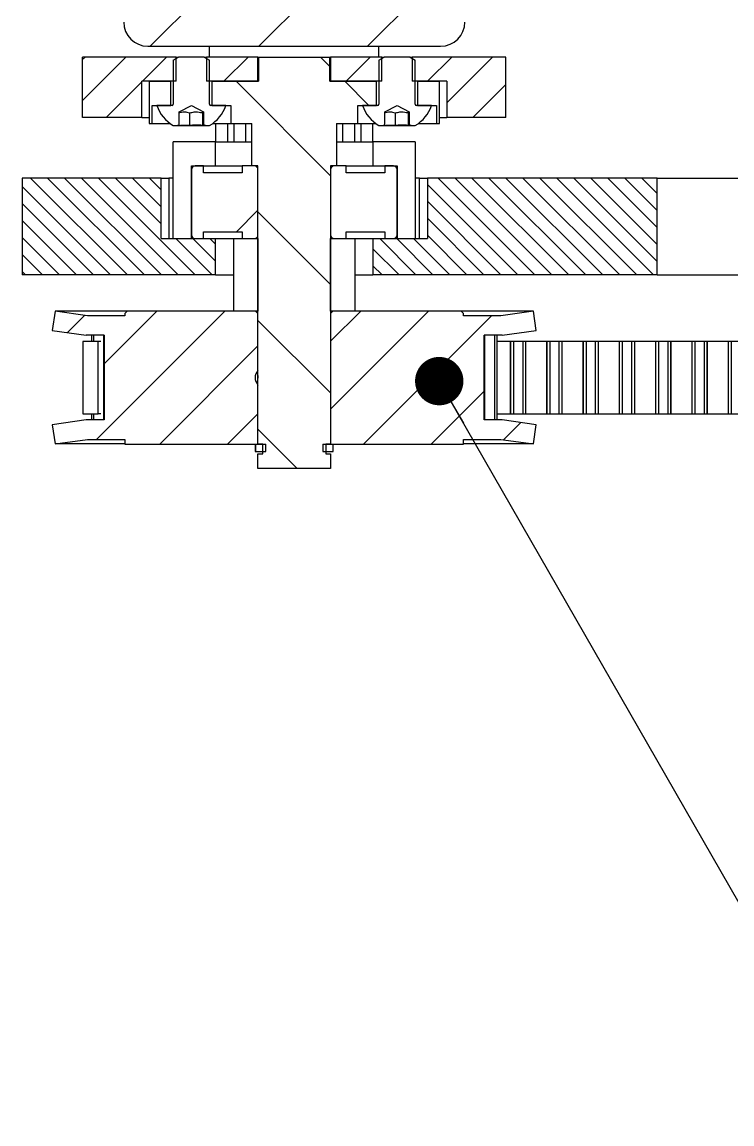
# Model space of a CAD drawing. Header units: millimetres. Extents: x 13 to 7248, y -1201 to 1478.
# Drawn here: x 714.7 to 773.4, y 456.6 to 547.7 of the extents above; entities that cross this region are included whole.
import ezdxf

# ---------------------------------------------------------------- set-up
doc = ezdxf.new("R2010")
doc.units = ezdxf.units.MM
doc.header["$LTSCALE"] = 5
doc.linetypes.add('SLD-实线', pattern=[0])
doc.layers.get('0').update_dxf_attribs({"lineweight": 30})
doc.layers.add('剖面层', color=2, linetype='Continuous', lineweight=15)
doc.layers.add('标注线', color=4, linetype='SLD-实线')
doc.styles.get("Standard").update_dxf_attribs({"font": ''})
doc.styles.get('Standard').set_extended_font_data('SimSun')
doc.dimstyles.new('SLDDIMSTYLE0', dxfattribs={"dimtxt": 0.18, "dimasz": 4, "dimexe": 0, "dimexo": 0.0625, "dimgap": 0, "dimtad": 0, "dimtih": 1, "dimtoh": 1, "dimdec": 0, "dimrnd": 1e-09, "dimzin": 0, "dimdsep": 46, "dimtxsty": 'Standard', "dimblk1": 'DOT', "dimblk2": 'DOT', "dimsah": 1, "dimcen": 0.09, "dimadec": 0, "dimazin": 0, "dimtfac": 4, "dimtdec": 0, "dimtofl": 0, "dimtmove": 0, "dimatfit": 3, "dimldrblk": 'DOT', "dimfxl": 0, "dimfrac": 2, "dimtolj": 1, "dimtzin": 0, "dimarcsym": 0})

# ---------------------------------------------------------------- blocks, each defined once
blk = doc.blocks.new('_DOT')
at = {"color": 0, "linetype": 'ByBlock', "lineweight": -2}
blk.add_line((-0.5, 0), (-1, 0), dxfattribs=at)
at = {"color": 0, "linetype": 'ByBlock', "const_width": 0.5}
blk.add_lwpolyline([(-0.25, 0, 1), (0.25, 0, 1)], format="xyb", close=True, dxfattribs=at)

msp = doc.modelspace()

# ---------------------------------------------------------------- hatches: boundary and pattern name
at = {"linetype": 'SLD-实线', "lineweight": 0}
h = msp.add_hatch(dxfattribs=at)
h.set_pattern_fill('ANSI31', scale=5, style=0)
edge = h.paths.add_edge_path(flags=0)
edge.add_line((727.6998, 539.1921), (727.6998, 540.2713))
edge.add_line((727.6998, 540.2713), (728.7086, 540.8042))
edge.add_line((728.7086, 540.8042), (729.7173, 540.2713))
edge.add_line((729.7173, 540.2713), (729.7173, 539.1921))
edge.add_line((729.7173, 539.1921), (729.8633, 539.1542))
edge.add_line((729.8633, 539.1542), (730.2086, 539.1542))
edge.add_arc((728.7086, 541.7587), 3.0056, 299.938338, 341.482848)
edge.add_line((731.5586, 540.8042), (730.3086, 540.8042))
edge.add_arc((730.3086, 540.9042), 0.1, 180, 270, ccw=False)
edge.add_line((730.2086, 540.9042), (730.2086, 544.5542))
edge.add_line((730.2086, 544.5542), (729.7756, 544.8042))
edge.add_line((729.7756, 544.8042), (727.6416, 544.8042))
edge.add_line((727.6416, 544.8042), (727.2086, 544.5542))
edge.add_line((727.2086, 544.5542), (727.2086, 540.9042))
edge.add_arc((727.1086, 540.9042), 0.1, -90, 0, ccw=False)
edge.add_line((727.1086, 540.8042), (725.8586, 540.8042))
edge.add_arc((728.7086, 541.7587), 3.0056, 198.517152, 240.061662)
edge.add_line((727.2086, 539.1542), (727.5539, 539.1542))
edge.add_line((727.5539, 539.1542), (727.6998, 539.1921))
h = msp.add_hatch(dxfattribs=at)
h.set_pattern_fill('ANSI31', scale=5, style=0)
h.paths.add_polyline_path([(729.9586, 542.8042), (734.2086, 542.8042), (734.2086, 544.8042), (729.9586, 544.8042)], flags=0)
h = msp.add_hatch(dxfattribs=at)
h.set_pattern_fill('ANSI31', scale=5, style=0)
h.paths.add_polyline_path([(744.4586, 544.8042), (740.2086, 544.8042), (740.2086, 542.8042), (744.4586, 542.8042)], flags=0)
h = msp.add_hatch(dxfattribs=at)
h.set_pattern_fill('ANSI31', scale=5, style=0)
h.paths.add_polyline_path([(749.8086, 539.8042), (754.7086, 539.8042), (754.7086, 544.8042), (746.9586, 544.8042), (746.9586, 542.8042), (749.8086, 542.8042)], flags=0)
h = msp.add_hatch(dxfattribs=at)
h.set_pattern_fill('ANSI31', scale=5, style=0)
h.paths.add_polyline_path([(727.0086, 542.8042), (725.2086, 542.8042), (725.2086, 539.3042), (725.4586, 539.3042), (725.4586, 540.8042), (727.0086, 540.8042)], flags=0)
h = msp.add_hatch(dxfattribs=at)
h.set_pattern_fill('ANSI31', scale=5, style=0)
h.paths.add_polyline_path([(749.2086, 542.8042), (747.4086, 542.8042), (747.4086, 540.8042), (748.9586, 540.8042), (748.9586, 539.3042), (749.2086, 539.3042)], flags=0)
h = msp.add_hatch(dxfattribs=at)
h.set_pattern_fill('ANSI31', scale=5, style=0)
h.paths.add_polyline_path([(727.2086, 529.8042), (728.7086, 529.8042), (728.7086, 535.8042), (730.7086, 535.8042), (730.7086, 537.8042), (727.2086, 537.8042)], flags=0)
h = msp.add_hatch(dxfattribs=at)
h.set_pattern_fill('ANSI31', scale=5, style=0)
h.paths.add_polyline_path([(743.7086, 535.8042), (745.7086, 535.8042), (745.7086, 529.8042), (747.2086, 529.8042), (747.2086, 537.8042), (743.7086, 537.8042)], flags=0)
h = msp.add_hatch()
h.set_pattern_fill('ANSI31', color=256, scale=5, style=0)
edge = h.paths.add_edge_path(flags=0)
edge.add_line((728.7086, 535.5042), (728.7086, 530.1042))
edge.add_arc((729.0086, 530.1042), 0.3, 180, 270)
edge.add_line((729.0086, 529.8042), (729.7086, 529.8042))
edge.add_line((729.7086, 529.8042), (729.7086, 530.3692))
edge.add_line((729.7086, 530.3692), (732.9086, 530.3692))
edge.add_line((732.9086, 530.3692), (732.9086, 529.8042))
edge.add_line((732.9086, 529.8042), (733.9086, 529.8042))
edge.add_arc((733.9086, 530.1042), 0.3, 270, 360)
edge.add_line((734.2086, 530.1042), (734.2086, 535.5042))
edge.add_arc((733.9086, 535.5042), 0.3, 0, 90)
edge.add_line((733.9086, 535.8042), (732.9086, 535.8042))
edge.add_line((732.9086, 535.8042), (732.9086, 535.2392))
edge.add_line((732.9086, 535.2392), (729.7086, 535.2392))
edge.add_line((729.7086, 535.2392), (729.7086, 535.8042))
edge.add_line((729.7086, 535.8042), (729.0086, 535.8042))
edge.add_arc((729.0086, 535.5042), 0.3, 90, 180)
h = msp.add_hatch(dxfattribs=at)
h.set_pattern_fill('ANSI31', scale=5, style=0)
edge = h.paths.add_edge_path(flags=0)
edge.add_line((744.7086, 529.8042), (745.4086, 529.8042))
edge.add_arc((745.4086, 530.1042), 0.3, 270, 360)
edge.add_line((745.7086, 530.1042), (745.7086, 535.5042))
edge.add_arc((745.4086, 535.5042), 0.3, 0, 90)
edge.add_line((745.4086, 535.8042), (744.7086, 535.8042))
edge.add_line((744.7086, 535.8042), (744.7086, 535.2392))
edge.add_line((744.7086, 535.2392), (741.5086, 535.2392))
edge.add_line((741.5086, 535.2392), (741.5086, 535.8042))
edge.add_line((741.5086, 535.8042), (740.5086, 535.8042))
edge.add_arc((740.5086, 535.5042), 0.3, 90, 180)
edge.add_line((740.2086, 535.5042), (740.2086, 530.1042))
edge.add_arc((740.5086, 530.1042), 0.3, 180, 270)
edge.add_line((740.5086, 529.8042), (741.5086, 529.8042))
edge.add_line((741.5086, 529.8042), (741.5086, 530.3692))
edge.add_line((741.5086, 530.3692), (744.7086, 530.3692))
edge.add_line((744.7086, 530.3692), (744.7086, 529.8042))
h = msp.add_hatch(dxfattribs=at)
h.set_pattern_fill('ANSI31', scale=5, style=0)
h.paths.add_polyline_path([(732.2086, 529.8042), (732.2086, 523.8042), (734.2086, 523.8042), (734.2086, 529.8042)], flags=0)
h = msp.add_hatch(dxfattribs=at)
h.set_pattern_fill('ANSI31', scale=5, style=0)
h.paths.add_polyline_path([(742.2086, 523.8042), (742.2086, 529.8042), (740.2086, 529.8042), (740.2086, 523.8042)], flags=0)
h = msp.add_hatch(dxfattribs=at)
h.set_pattern_fill('ANSI32', scale=5, style=0)
h.paths.add_polyline_path([(734.8586, 512.8042), (733.9983, 512.8042), (733.9983, 512.2042), (734.8586, 512.2042)], flags=0)
h = msp.add_hatch(dxfattribs=at)
h.set_pattern_fill('ANSI32', scale=5, style=0)
h.paths.add_polyline_path([(740.4189, 512.8042), (739.5586, 512.8042), (739.5586, 512.2042), (740.4189, 512.2042)], flags=0)
at = {"layer": '剖面层'}
h = msp.add_hatch(dxfattribs=at)
h.set_pattern_fill('ANSI31', color=256, scale=2, style=0)
edge = h.paths.add_edge_path(flags=0)
edge.add_arc((749.3086, 547.7042), 2, 270, 360)
edge.add_line((751.3086, 547.7042), (751.3086, 571.9042))
edge.add_arc((749.3086, 571.9042), 2, 0, 90)
edge.add_line((749.3086, 573.9042), (725.1086, 573.9042))
edge.add_arc((725.1086, 571.9042), 2, 90, 180)
edge.add_line((723.1086, 571.9042), (723.1086, 547.7042))
edge.add_arc((725.1086, 547.7042), 2, 180, 270)
edge.add_line((725.1086, 545.7042), (749.3086, 545.7042))
h = msp.add_hatch(dxfattribs=at)
h.set_pattern_fill('ANSI31', color=256, scale=0.75, style=0)
h.paths.add_polyline_path([(734.2086, 544.8042), (729.9586, 544.8042), (729.9586, 544.6985), (730.2086, 544.5542), (730.2086, 542.8042), (734.2086, 542.8042)])
h.paths.add_polyline_path([(744.2086, 544.5542), (744.4586, 544.6985), (744.4586, 544.8042), (740.2086, 544.8042), (740.2086, 542.8042), (744.0086, 542.8042), (744.2086, 542.8042)])
h.paths.add_polyline_path([(754.7086, 544.8042), (746.9586, 544.8042), (746.9586, 544.6985), (747.2086, 544.5542), (747.2086, 542.8042), (749.8086, 542.8042), (749.8086, 539.8042), (754.7086, 539.8042)])
h.paths.add_polyline_path([(727.4586, 544.8042), (719.7086, 544.8042), (719.7086, 539.8042), (724.6086, 539.8042), (724.6086, 542.8042), (727.4586, 542.8042)])
h = msp.add_hatch(dxfattribs=at)
h.set_pattern_fill('ANSI31', color=256, scale=2, angle=90, style=0)
h.paths.add_polyline_path([(740.2086, 512.8042), (740.2086, 535.8042), (740.7086, 535.8042), (740.7086, 539.3042), (742.4586, 539.3042), (742.4586, 540.8042), (744.0086, 540.8042), (744.0086, 542.8042), (740.1586, 542.8042), (740.1586, 544.8042), (734.2586, 544.8042), (734.2586, 542.8042), (730.4086, 542.8042), (730.4086, 540.8042), (731.9586, 540.8042), (731.9586, 539.3042), (733.7086, 539.3042), (733.7086, 535.8042), (734.2086, 535.8042), (734.2086, 512.8042), (734.6086, 512.8042), (734.6086, 512.0042), (734.2086, 512.0042), (734.2086, 510.8042), (740.2086, 510.8042), (740.2086, 512.0042), (739.8086, 512.0042), (739.8086, 512.8042)], flags=0)
h = msp.add_hatch(dxfattribs=at)
h.set_pattern_fill('ANSI31', color=256, scale=0.3125, angle=90, style=0)
h.paths.add_polyline_path([(714.7086, 526.8042), (730.7086, 526.8042), (730.7086, 529.8042), (726.2086, 529.8042), (726.2086, 534.8042), (714.7086, 534.8042)], flags=0)
h = msp.add_hatch(dxfattribs=at)
h.set_pattern_fill('ANSI31', color=256, scale=0.3125, angle=90, style=0)
h.paths.add_polyline_path([(743.7086, 526.8042), (767.2086, 526.8042), (767.2086, 534.8042), (748.2086, 534.8042), (748.2086, 529.8042), (743.7086, 529.8042)], flags=0)
h = msp.add_hatch(dxfattribs=at)
h.set_pattern_fill('ANSI31', color=256, scale=1.25, style=0)
edge = h.paths.add_edge_path(flags=0)
edge.add_line((717.2086, 514.4042), (717.4341, 512.8201))
edge.add_line((717.4341, 512.8201), (720.1319, 513.2042))
edge.add_line((720.1319, 513.2042), (723.2086, 513.2042))
edge.add_line((723.2086, 513.2042), (723.2086, 512.8042))
edge.add_line((723.2086, 512.8042), (734.2086, 512.8042))
edge.add_line((734.2086, 512.8042), (734.2086, 517.6896))
edge.add_ellipse((737.2086, 518.3042), major_axis=(-3.242, 0), ratio=0.5, start_angle=-22.278095, end_angle=22.278095, ccw=False)
edge.add_line((734.2086, 518.9187), (734.2086, 523.6042))
edge.add_line((734.2086, 523.6042), (734.0086, 523.8042))
edge.add_line((734.0086, 523.8042), (723.4086, 523.8042))
edge.add_line((723.4086, 523.8042), (723.2086, 523.6042))
edge.add_line((723.2086, 523.6042), (723.2086, 523.4042))
edge.add_line((723.2086, 523.4042), (720.1319, 523.4042))
edge.add_line((720.1319, 523.4042), (717.4341, 523.7882))
edge.add_line((717.4341, 523.7882), (717.2086, 522.2042))
edge.add_line((717.2086, 522.2042), (720.0186, 521.8042))
edge.add_line((720.0186, 521.8042), (721.5086, 521.8042))
edge.add_line((721.5086, 521.8042), (721.5086, 514.8042))
edge.add_line((721.5086, 514.8042), (720.0186, 514.8042))
edge.add_line((720.0186, 514.8042), (717.2086, 514.4042))
h = msp.add_hatch(dxfattribs=at)
h.set_pattern_fill('ANSI31', color=256, scale=1.25, style=0)
h.paths.add_polyline_path([(757.2086, 522.2042), (756.9831, 523.7882), (754.2853, 523.4042), (751.2086, 523.4042), (751.2086, 523.6042), (751.0086, 523.8042), (740.4086, 523.8042), (740.2086, 523.6042), (740.2086, 512.8042), (751.2086, 512.8042), (751.2086, 513.2042), (754.2853, 513.2042), (756.9831, 512.8201), (757.2086, 514.4042), (754.3986, 514.8042), (752.9086, 514.8042), (752.9086, 521.8042), (754.3986, 521.8042)], flags=0)

# ---------------------------------------------------------------- linework, layer by layer
for p, q in [((725.1086, 545.7042), (749.3086, 545.7042)), ((730.2086, 544.8042), (730.2086, 545.7042)), ((744.2086, 544.8042), (744.2086, 545.7042)), ((719.7086, 539.8042), (719.7086, 544.8042)), ((727.4586, 544.8042), (719.7086, 544.8042)), ((727.2086, 544.5542), (727.6416, 544.8042)), ((727.4586, 542.8042), (727.4586, 544.8042)), ((727.4586, 544.8042), (727.6416, 544.8042)), ((729.7756, 544.8042), (727.6416, 544.8042)), ((729.7756, 544.8042), (730.2086, 544.5542)), ((729.7756, 544.8042), (729.9586, 544.8042)), ((729.9586, 544.8042), (729.9586, 542.8042)), ((734.2086, 544.8042), (729.9586, 544.8042)), ((734.2086, 544.8042), (734.2586, 544.8042)), ((734.2086, 542.8042), (734.2086, 544.8042)), ((734.2586, 544.8042), (734.2586, 542.8042)), ((734.2586, 544.8042), (740.1586, 544.8042)), ((740.1586, 544.8042), (740.2086, 544.8042)), ((740.1586, 542.8042), (740.1586, 544.8042)), ((740.2086, 544.8042), (740.2086, 542.8042)), ((744.4586, 544.8042), (740.2086, 544.8042)), ((744.2086, 544.5542), (744.6416, 544.8042)), ((744.4586, 542.8042), (744.4586, 544.8042)), ((744.4586, 544.8042), (744.6416, 544.8042)), ((746.7756, 544.8042), (744.6416, 544.8042)), ((746.7756, 544.8042), (747.2086, 544.5542)), ((746.7756, 544.8042), (746.9586, 544.8042)), ((746.9586, 544.8042), (746.9586, 542.8042)), ((754.7086, 544.8042), (746.9586, 544.8042)), ((754.7086, 539.8042), (754.7086, 544.8042)), ((727.2086, 544.5542), (727.2086, 540.9042)), ((730.2086, 540.9042), (730.2086, 544.5542)), ((744.2086, 544.5542), (744.2086, 540.9042)), ((747.2086, 540.9042), (747.2086, 544.5542)), ((724.6086, 539.8042), (724.6086, 542.8042)), ((727.4586, 542.8042), (724.6086, 542.8042)), ((725.2086, 542.8042), (725.2086, 539.3042)), ((725.2086, 542.8042), (727.0086, 542.8042)), ((727.0086, 540.8042), (727.0086, 542.8042)), ((734.2086, 542.8042), (729.9586, 542.8042)), ((730.4086, 542.8042), (730.4086, 540.8042)), ((730.4086, 542.8042), (734.2586, 542.8042)), ((740.1586, 542.8042), (744.0086, 542.8042)), ((744.4586, 542.8042), (740.2086, 542.8042)), ((744.0086, 540.8042), (744.0086, 542.8042)), ((749.8086, 542.8042), (746.9586, 542.8042)), ((747.4086, 542.8042), (747.4086, 540.8042)), ((747.4086, 542.8042), (749.2086, 542.8042)), ((749.2086, 539.3042), (749.2086, 542.8042)), ((749.8086, 542.8042), (749.8086, 539.8042)), ((725.4586, 539.3042), (725.4586, 540.8042)), ((725.4586, 540.8042), (727.0086, 540.8042)), ((727.1086, 540.8042), (725.8586, 540.8042)), ((727.6998, 540.2713), (728.7086, 540.8042)), ((727.6998, 539.1921), (727.6998, 540.2713)), ((728.7086, 540.8042), (729.7173, 540.2713)), ((729.7173, 540.2713), (729.7173, 539.1921)), ((731.5586, 540.8042), (730.3086, 540.8042)), ((730.4086, 540.8042), (731.9586, 540.8042)), ((731.9586, 540.8042), (731.9586, 539.3042)), ((742.4586, 540.8042), (744.0086, 540.8042)), ((742.4586, 539.3042), (742.4586, 540.8042)), ((744.1086, 540.8042), (742.8586, 540.8042)), ((744.6998, 540.2713), (745.7086, 540.8042)), ((744.6998, 539.1921), (744.6998, 540.2713)), ((745.7086, 540.8042), (746.7173, 540.2713)), ((746.7173, 540.2713), (746.7173, 539.1921)), ((748.5586, 540.8042), (747.3086, 540.8042)), ((747.4086, 540.8042), (748.9586, 540.8042)), ((748.9586, 540.8042), (748.9586, 539.3042)), ((724.6086, 539.8042), (719.7086, 539.8042)), ((724.6086, 539.8042), (725.2086, 539.8042)), ((728.5568, 540.1942), (728.5568, 539.1542)), ((729.624, 540.1942), (729.624, 539.1542)), ((745.5568, 540.1942), (745.5568, 539.1542)), ((746.6241, 540.1942), (746.6241, 539.1542)), ((749.2086, 539.8042), (749.8086, 539.8042)), ((754.7086, 539.8042), (749.8086, 539.8042)), ((725.2086, 539.3042), (725.4586, 539.3042)), ((725.4586, 539.3042), (726.974, 539.3042)), ((727.2086, 539.1542), (727.5539, 539.1542)), ((727.6998, 539.1921), (727.5539, 539.1542)), ((727.5539, 539.1542), (727.6414, 539.1542)), ((727.6414, 539.1542), (727.6998, 539.1921)), ((727.6414, 539.1542), (728.5568, 539.1542)), ((728.5568, 539.1542), (727.8133, 539.1542)), ((728.5568, 539.1542), (729.624, 539.1542)), ((729.7173, 539.1921), (729.624, 539.1542)), ((729.624, 539.1542), (729.8633, 539.1542)), ((729.8633, 539.1542), (729.7173, 539.1921)), ((729.8633, 539.1542), (730.2086, 539.1542)), ((730.4432, 539.3042), (731.9586, 539.3042)), ((730.7086, 539.3042), (730.7086, 537.8042)), ((731.7086, 537.8042), (731.7086, 539.3042)), ((731.9586, 539.3042), (733.7086, 539.3042)), ((732.2086, 539.3042), (732.2086, 537.8042)), ((733.2086, 537.8042), (733.2086, 539.3042)), ((733.7086, 535.8042), (733.7086, 539.3042)), ((740.7086, 539.3042), (740.7086, 535.8042)), ((740.7086, 539.3042), (742.4586, 539.3042)), ((741.2086, 539.3042), (741.2086, 537.8042)), ((742.2086, 537.8042), (742.2086, 539.3042)), ((742.4586, 539.3042), (743.974, 539.3042)), ((742.7086, 539.3042), (742.7086, 537.8042)), ((743.7086, 537.8042), (743.7086, 539.3042)), ((744.2086, 539.1542), (744.5539, 539.1542)), ((744.6998, 539.1921), (744.5539, 539.1542)), ((744.5539, 539.1542), (744.6414, 539.1542)), ((744.6414, 539.1542), (744.6998, 539.1921)), ((744.6414, 539.1542), (745.5568, 539.1542)), ((745.5568, 539.1542), (744.8134, 539.1542)), ((745.5568, 539.1542), (746.6241, 539.1542)), ((746.7173, 539.1921), (746.6241, 539.1542)), ((746.6241, 539.1542), (746.8633, 539.1542)), ((746.8633, 539.1542), (746.7173, 539.1921)), ((746.8633, 539.1542), (747.2086, 539.1542)), ((747.4432, 539.3042), (748.9586, 539.3042)), ((748.9586, 539.3042), (749.2086, 539.3042)), ((727.2086, 529.8042), (727.2086, 537.8042)), ((730.7086, 537.8042), (727.2086, 537.8042)), ((730.7086, 535.8042), (730.7086, 537.8042)), ((730.7086, 537.8042), (733.7086, 537.8042)), ((740.7086, 537.8042), (743.7086, 537.8042)), ((743.7086, 537.8042), (743.7086, 535.8042)), ((747.2086, 537.8042), (743.7086, 537.8042)), ((747.2086, 537.8042), (747.2086, 529.8042)), ((728.7086, 529.8042), (728.7086, 535.8042)), ((728.7086, 535.8042), (730.7086, 535.8042)), ((729.7086, 535.8042), (729.0086, 535.8042)), ((729.7086, 535.2392), (729.7086, 535.8042)), ((730.7086, 535.8042), (732.9086, 535.8042)), ((732.9086, 535.8042), (732.9086, 535.2392)), ((733.9086, 535.8042), (732.9086, 535.8042)), ((734.2086, 535.8042), (733.7086, 535.8042)), ((734.2086, 512.8042), (734.2086, 535.8042)), ((740.7086, 535.8042), (740.2086, 535.8042)), ((740.2086, 535.8042), (740.2086, 512.8042)), ((741.5086, 535.8042), (740.5086, 535.8042)), ((741.5086, 535.2392), (741.5086, 535.8042)), ((741.5086, 535.8042), (743.7086, 535.8042)), ((743.7086, 535.8042), (745.7086, 535.8042)), ((744.7086, 535.8042), (744.7086, 535.2392)), ((745.4086, 535.8042), (744.7086, 535.8042)), ((745.7086, 535.8042), (745.7086, 529.8042)), ((714.7086, 534.8042), (714.7086, 526.8042)), ((726.2086, 534.8042), (714.7086, 534.8042)), ((726.2086, 529.8042), (726.2086, 534.8042)), ((726.2086, 534.8042), (726.845, 534.8042)), ((726.845, 534.8042), (726.845, 529.8042)), ((727.2086, 534.8042), (726.845, 534.8042)), ((728.7086, 535.5042), (728.7086, 530.1042)), ((732.9086, 535.2392), (729.7086, 535.2392)), ((734.2086, 530.1042), (734.2086, 535.5042)), ((740.2086, 535.5042), (740.2086, 530.1042)), ((744.7086, 535.2392), (741.5086, 535.2392)), ((745.7086, 530.1042), (745.7086, 535.5042)), ((747.5722, 534.8042), (747.2086, 534.8042)), ((747.5722, 529.8042), (747.5722, 534.8042)), ((747.5722, 534.8042), (748.2086, 534.8042)), ((748.2086, 534.8042), (748.2086, 529.8042)), ((767.2086, 534.8042), (748.2086, 534.8042)), ((767.2086, 526.8042), (767.2086, 534.8042)), ((767.2086, 534.8042), (777.2086, 534.8042)), ((729.7086, 529.8042), (729.7086, 530.3692)), ((729.7086, 530.3692), (732.9086, 530.3692)), ((732.9086, 530.3692), (732.9086, 529.8042)), ((741.5086, 529.8042), (741.5086, 530.3692)), ((741.5086, 530.3692), (744.7086, 530.3692)), ((744.7086, 530.3692), (744.7086, 529.8042)), ((726.2086, 529.8042), (730.7086, 529.8042)), ((727.2086, 529.8042), (728.7086, 529.8042)), ((729.0086, 529.8042), (729.7086, 529.8042)), ((730.7086, 526.8042), (730.7086, 529.8042)), ((730.7086, 529.8042), (732.2086, 529.8042)), ((732.2086, 523.8042), (732.2086, 529.8042)), ((732.2086, 529.8042), (734.2086, 529.8042)), ((732.9086, 529.8042), (733.9086, 529.8042)), ((734.2086, 529.8042), (734.2086, 523.8042)), ((740.2086, 523.8042), (740.2086, 529.8042)), ((740.2086, 529.8042), (742.2086, 529.8042)), ((740.5086, 529.8042), (741.5086, 529.8042)), ((742.2086, 529.8042), (742.2086, 523.8042)), ((742.2086, 529.8042), (743.7086, 529.8042)), ((743.7086, 529.8042), (743.7086, 526.8042)), ((743.7086, 529.8042), (748.2086, 529.8042)), ((744.7086, 529.8042), (745.4086, 529.8042)), ((745.7086, 529.8042), (747.2086, 529.8042)), ((730.7086, 526.8042), (714.7086, 526.8042)), ((730.7086, 526.8042), (732.2086, 526.8042)), ((742.2086, 526.8042), (743.7086, 526.8042)), ((767.2086, 526.8042), (743.7086, 526.8042)), ((767.2086, 526.8042), (777.2086, 526.8042)), ((717.4341, 523.7882), (717.2086, 522.2042)), ((720.1319, 523.4042), (717.4341, 523.7882)), ((723.3926, 523.7882), (717.4341, 523.7882)), ((723.2086, 523.4042), (720.1319, 523.4042)), ((723.4086, 523.8042), (723.2086, 523.6042)), ((723.2086, 523.6042), (723.2086, 523.4042)), ((734.0086, 523.8042), (723.4086, 523.8042)), ((734.2086, 523.8042), (732.2086, 523.8042)), ((734.2086, 523.6042), (734.0086, 523.8042)), ((734.2086, 518.9187), (734.2086, 523.6042)), ((742.2086, 523.8042), (740.2086, 523.8042)), ((740.4086, 523.8042), (740.2086, 523.6042)), ((740.2086, 523.6042), (740.2086, 512.8042)), ((751.0086, 523.8042), (740.4086, 523.8042)), ((751.2086, 523.6042), (751.0086, 523.8042)), ((756.9831, 523.7882), (751.0246, 523.7882)), ((751.2086, 523.4042), (751.2086, 523.6042)), ((754.2853, 523.4042), (751.2086, 523.4042)), ((756.9831, 523.7882), (754.2853, 523.4042)), ((757.2086, 522.2042), (756.9831, 523.7882)), ((717.2086, 522.2042), (720.0186, 521.8042)), ((754.3986, 521.8042), (757.2086, 522.2042)), ((719.7396, 521.3042), (719.7396, 515.3042)), ((720.988, 521.3042), (719.7396, 521.3042)), ((721.5086, 521.8042), (720.0186, 521.8042)), ((720.4405, 521.8042), (720.4405, 521.3042)), ((720.6368, 521.3042), (720.6368, 521.8042)), ((720.988, 515.3042), (720.988, 521.3042)), ((721.2152, 521.3042), (720.988, 521.3042)), ((721.4693, 514.8042), (721.4693, 521.8042)), ((721.5086, 521.8042), (721.5086, 514.8042)), ((752.9086, 514.8042), (752.9086, 521.8042)), ((754.3986, 521.8042), (752.9086, 521.8042)), ((752.9479, 514.8042), (752.9479, 521.8042)), ((753.7804, 514.8042), (753.7804, 521.8042)), ((753.9766, 514.8042), (753.9766, 521.8042)), ((755.0944, 521.3042), (753.9766, 521.3042)), ((755.0944, 515.3042), (755.0944, 521.3042)), ((755.1075, 521.3042), (755.0944, 521.3042)), ((755.1075, 515.3042), (755.1075, 521.3042)), ((755.3526, 521.3042), (755.1075, 521.3042)), ((755.3526, 515.3042), (755.3526, 521.3042)), ((756.1173, 521.3042), (755.3526, 521.3042)), ((756.1173, 515.3042), (756.1173, 521.3042)), ((756.3515, 521.3042), (756.1173, 521.3042)), ((756.3515, 515.3042), (756.3515, 521.3042)), ((756.3565, 521.3042), (756.3515, 521.3042)), ((756.3565, 515.3042), (756.3565, 521.3042)), ((758.0936, 521.3042), (756.3565, 521.3042)), ((758.0936, 515.3042), (758.0936, 521.3042)), ((758.1067, 521.3042), (758.0936, 521.3042)), ((758.1067, 515.3042), (758.1067, 521.3042)), ((758.3517, 521.3042), (758.1067, 521.3042)), ((758.3517, 515.3042), (758.3517, 521.3042)), ((759.1165, 521.3042), (758.3517, 521.3042)), ((759.1165, 515.3042), (759.1165, 521.3042)), ((759.3507, 521.3042), (759.1165, 521.3042)), ((759.3507, 515.3042), (759.3507, 521.3042)), ((759.3557, 521.3042), (759.3507, 521.3042)), ((759.3557, 515.3042), (759.3557, 521.3042)), ((761.0927, 521.3042), (759.3557, 521.3042)), ((761.0927, 515.3042), (761.0927, 521.3042)), ((761.1058, 521.3042), (761.0927, 521.3042)), ((761.1058, 515.3042), (761.1058, 521.3042)), ((761.3508, 521.3042), (761.1058, 521.3042)), ((761.3508, 515.3042), (761.3508, 521.3042)), ((762.1157, 521.3042), (761.3508, 521.3042)), ((762.1157, 515.3042), (762.1157, 521.3042)), ((762.3498, 521.3042), (762.1157, 521.3042)), ((762.3498, 515.3042), (762.3498, 521.3042)), ((762.3548, 521.3042), (762.3498, 521.3042)), ((762.3548, 515.3042), (762.3548, 521.3042)), ((764.0919, 521.3042), (762.3548, 521.3042)), ((764.0919, 515.3042), (764.0919, 521.3042)), ((764.105, 521.3042), (764.0919, 521.3042)), ((764.105, 515.3042), (764.105, 521.3042)), ((764.35, 521.3042), (764.105, 521.3042)), ((764.35, 515.3042), (764.35, 521.3042)), ((765.1148, 521.3042), (764.35, 521.3042)), ((765.1148, 515.3042), (765.1148, 521.3042)), ((765.3489, 521.3042), (765.1148, 521.3042)), ((765.3489, 515.3042), (765.3489, 521.3042)), ((765.354, 521.3042), (765.3489, 521.3042)), ((765.354, 515.3042), (765.354, 521.3042)), ((767.091, 521.3042), (765.354, 521.3042)), ((767.091, 515.3042), (767.091, 521.3042)), ((767.1041, 521.3042), (767.091, 521.3042)), ((767.1041, 515.3042), (767.1041, 521.3042)), ((767.3491, 521.3042), (767.1041, 521.3042)), ((767.3491, 515.3042), (767.3491, 521.3042)), ((768.1139, 521.3042), (767.3491, 521.3042)), ((768.1139, 515.3042), (768.1139, 521.3042)), ((768.3481, 521.3042), (768.1139, 521.3042)), ((768.3481, 515.3042), (768.3481, 521.3042)), ((768.3531, 521.3042), (768.3481, 521.3042)), ((768.3531, 515.3042), (768.3531, 521.3042)), ((770.0901, 521.3042), (768.3531, 521.3042)), ((770.0901, 515.3042), (770.0901, 521.3042)), ((770.1032, 521.3042), (770.0901, 521.3042)), ((770.1032, 515.3042), (770.1032, 521.3042)), ((770.3483, 521.3042), (770.1032, 521.3042)), ((770.3483, 515.3042), (770.3483, 521.3042)), ((771.1131, 521.3042), (770.3483, 521.3042)), ((771.1131, 515.3042), (771.1131, 521.3042)), ((771.3472, 521.3042), (771.1131, 521.3042)), ((771.3472, 515.3042), (771.3472, 521.3042)), ((771.3523, 521.3042), (771.3472, 521.3042)), ((771.3523, 515.3042), (771.3523, 521.3042)), ((773.0893, 521.3042), (771.3523, 521.3042)), ((773.0893, 515.3042), (773.0893, 521.3042)), ((773.1024, 521.3042), (773.0893, 521.3042)), ((773.1024, 515.3042), (773.1024, 521.3042)), ((773.3474, 521.3042), (773.1024, 521.3042)), ((773.3474, 515.3042), (773.3474, 521.3042)), ((774.1122, 521.3042), (773.3474, 521.3042)), ((734.2086, 512.8042), (734.2086, 517.6896)), ((720.0186, 514.8042), (717.2086, 514.4042)), ((719.7396, 515.3042), (720.988, 515.3042)), ((721.5086, 514.8042), (720.0186, 514.8042)), ((720.4405, 515.3042), (720.4405, 514.8042)), ((720.6368, 514.8042), (720.6368, 515.3042)), ((721.2152, 515.3042), (720.988, 515.3042)), ((754.3986, 514.8042), (752.9086, 514.8042)), ((753.9766, 515.3042), (755.0944, 515.3042)), ((757.2086, 514.4042), (754.3986, 514.8042)), ((755.0944, 515.3042), (755.1075, 515.3042)), ((755.1075, 515.3042), (755.3526, 515.3042)), ((755.3526, 515.3042), (756.1173, 515.3042)), ((756.1173, 515.3042), (756.3515, 515.3042)), ((756.3515, 515.3042), (756.3565, 515.3042)), ((756.3565, 515.3042), (758.0936, 515.3042)), ((758.0936, 515.3042), (758.1067, 515.3042)), ((758.1067, 515.3042), (758.3517, 515.3042)), ((758.3517, 515.3042), (759.1165, 515.3042)), ((759.1165, 515.3042), (759.3507, 515.3042)), ((759.3507, 515.3042), (759.3557, 515.3042)), ((759.3557, 515.3042), (761.0927, 515.3042)), ((761.0927, 515.3042), (761.1058, 515.3042)), ((761.1058, 515.3042), (761.3508, 515.3042)), ((761.3508, 515.3042), (762.1157, 515.3042)), ((762.1157, 515.3042), (762.3498, 515.3042)), ((762.3498, 515.3042), (762.3548, 515.3042)), ((762.3548, 515.3042), (764.0919, 515.3042)), ((764.0919, 515.3042), (764.105, 515.3042)), ((764.105, 515.3042), (764.35, 515.3042)), ((764.35, 515.3042), (765.1148, 515.3042)), ((765.1148, 515.3042), (765.3489, 515.3042)), ((765.3489, 515.3042), (765.354, 515.3042)), ((765.354, 515.3042), (767.091, 515.3042)), ((767.091, 515.3042), (767.1041, 515.3042)), ((767.1041, 515.3042), (767.3491, 515.3042)), ((767.3491, 515.3042), (768.1139, 515.3042)), ((768.1139, 515.3042), (768.3481, 515.3042)), ((768.3481, 515.3042), (768.3531, 515.3042)), ((768.3531, 515.3042), (770.0901, 515.3042)), ((770.0901, 515.3042), (770.1032, 515.3042)), ((770.1032, 515.3042), (770.3483, 515.3042)), ((770.3483, 515.3042), (771.1131, 515.3042)), ((771.1131, 515.3042), (771.3472, 515.3042)), ((771.3472, 515.3042), (771.3523, 515.3042)), ((771.3523, 515.3042), (773.0893, 515.3042)), ((773.0893, 515.3042), (773.1024, 515.3042)), ((773.1024, 515.3042), (773.3474, 515.3042)), ((773.3474, 515.3042), (774.1122, 515.3042)), ((717.2086, 514.4042), (717.4341, 512.8201)), ((756.9831, 512.8201), (757.2086, 514.4042)), ((717.4341, 512.8201), (720.1319, 513.2042)), ((720.1319, 513.2042), (723.2086, 513.2042)), ((723.2086, 513.2042), (723.2086, 512.8042)), ((751.2086, 512.8042), (751.2086, 513.2042)), ((751.2086, 513.2042), (754.2853, 513.2042)), ((754.2853, 513.2042), (756.9831, 512.8201)), ((723.2086, 512.8201), (717.4341, 512.8201)), ((723.2086, 512.8042), (734.2086, 512.8042)), ((733.9886, 512.8042), (733.9886, 512.2042)), ((733.9886, 512.2042), (733.9983, 512.2042)), ((733.9983, 512.8042), (733.9983, 512.2042)), ((733.9983, 512.8042), (734.8586, 512.8042)), ((733.9983, 512.2042), (734.8586, 512.2042)), ((734.6086, 512.8042), (734.2086, 512.8042)), ((734.2086, 510.8042), (734.2086, 512.0042)), ((734.2086, 512.0042), (734.6086, 512.0042)), ((734.6086, 512.0042), (734.6086, 512.8042)), ((734.8586, 512.2042), (734.8586, 512.8042)), ((739.5586, 512.8042), (739.5586, 512.2042)), ((739.5586, 512.8042), (740.4189, 512.8042)), ((739.5586, 512.2042), (740.4189, 512.2042)), ((740.2086, 512.8042), (739.8086, 512.8042)), ((739.8086, 512.8042), (739.8086, 512.0042)), ((739.8086, 512.0042), (740.2086, 512.0042)), ((740.2086, 512.8042), (751.2086, 512.8042)), ((740.2086, 512.0042), (740.2086, 510.8042)), ((740.4189, 512.2042), (740.4189, 512.8042)), ((740.4189, 512.2042), (740.4286, 512.2042)), ((740.4286, 512.2042), (740.4286, 512.8042)), ((756.9831, 512.8201), (751.2086, 512.8201)), ((740.2086, 510.8042), (734.2086, 510.8042))]:
    msp.add_line(p, q)
for centre, radius, start, end in [((725.1086, 547.7042), 2, 180, 270), ((749.3086, 547.7042), 2, 270, 360), ((728.7086, 541.7587), 3.0056, 198.517152, 240.061662), ((727.1086, 540.9042), 0.1, 270, 0), ((730.3086, 540.9042), 0.1, 180, 270), ((728.7086, 541.7587), 3.0056, 299.938338, 341.482848), ((745.7086, 541.7587), 3.0056, 198.517152, 240.061662), ((744.1086, 540.9042), 0.1, 270, 0), ((747.3086, 540.9042), 0.1, 180, 270), ((745.7086, 541.7587), 3.0056, 299.938338, 341.482848), ((729.0086, 535.5042), 0.3, 90, 180), ((733.9086, 535.5042), 0.3, 0, 90), ((740.5086, 535.5042), 0.3, 90, 180), ((745.4086, 535.5042), 0.3, 0, 90), ((729.0086, 530.1042), 0.3, 180, 270), ((733.9086, 530.1042), 0.3, 270, 0), ((740.5086, 530.1042), 0.3, 180, 270), ((745.4086, 530.1042), 0.3, 270, 0)]:
    msp.add_arc(centre, radius, start, end)
msp.add_ellipse((737.2086, 518.3042), major_axis=(-3.242, 0), ratio=0.5, start_param=5.8943592, end_param=6.6720114)
for points, knots in [([(727.6414, 540.1942), (727.8033, 540.2366), (728.1089, 540.3167), (728.4136, 540.2334), (728.5568, 540.1942)], [0, 0, 0, 0, 0.5295839, 1, 1, 1, 1]), ([(728.5568, 540.1942), (728.6821, 540.2246), (728.9817, 540.2975), (729.3478, 540.268), (729.5724, 540.208), (729.624, 540.1942)], [0, 0, 0, 0, 0.3560374, 0.852084, 1, 1, 1, 1]), ([(729.624, 540.1942), (729.6508, 540.2369), (729.6817, 540.2865), (729.7131, 540.2731), (729.7173, 540.2713)], [0, 0, 0, 0, 0.86329185, 1, 1, 1, 1]), ([(744.6414, 540.1942), (744.8033, 540.2366), (745.1089, 540.3167), (745.4135, 540.2334), (745.5568, 540.1942)], [0, 0, 0, 0, 0.5295839, 1, 1, 1, 1]), ([(745.5568, 540.1942), (745.6821, 540.2246), (745.9817, 540.2975), (746.3478, 540.268), (746.5725, 540.208), (746.6241, 540.1942)], [0, 0, 0, 0, 0.3560292, 0.8520644, 1, 1, 1, 1]), ([(746.6241, 540.1942), (746.6508, 540.2369), (746.6817, 540.2865), (746.7131, 540.2731), (746.7173, 540.2713)], [0, 0, 0, 0, 0.86329111, 1, 1, 1, 1]), ([(729.624, 539.1542), (729.5754, 539.1607), (729.2218, 539.2085), (728.8648, 539.1793), (728.5568, 539.1542)], [0, 0, 0, 0, 0.13752835, 1, 1, 1, 1]), ([(746.6241, 539.1542), (746.5754, 539.1607), (746.2218, 539.2085), (745.8648, 539.1793), (745.5568, 539.1542)], [0, 0, 0, 0, 0.13754877, 1, 1, 1, 1]), ([(734.2086, 517.6896), (734.2093, 517.8), (734.2105, 517.9977), (734.2131, 518.3769), (734.2093, 518.6844), (734.2087, 518.8775), (734.2086, 518.9187)], [0, 0, 0, 0, 0.2793492, 0.5005338, 0.893546, 1, 1, 1, 1])]:
    msp.add_open_spline(points, degree=3, knots=knots)

# ---------------------------------------------------------------- leaders
at = {"layer": '标注线'}
msp.add_leader([(749.1937, 518.0176), (784.434, 456.6038)], dimstyle='SLDDIMSTYLE0', dxfattribs=at)

doc.saveas('drawing.dxf')
